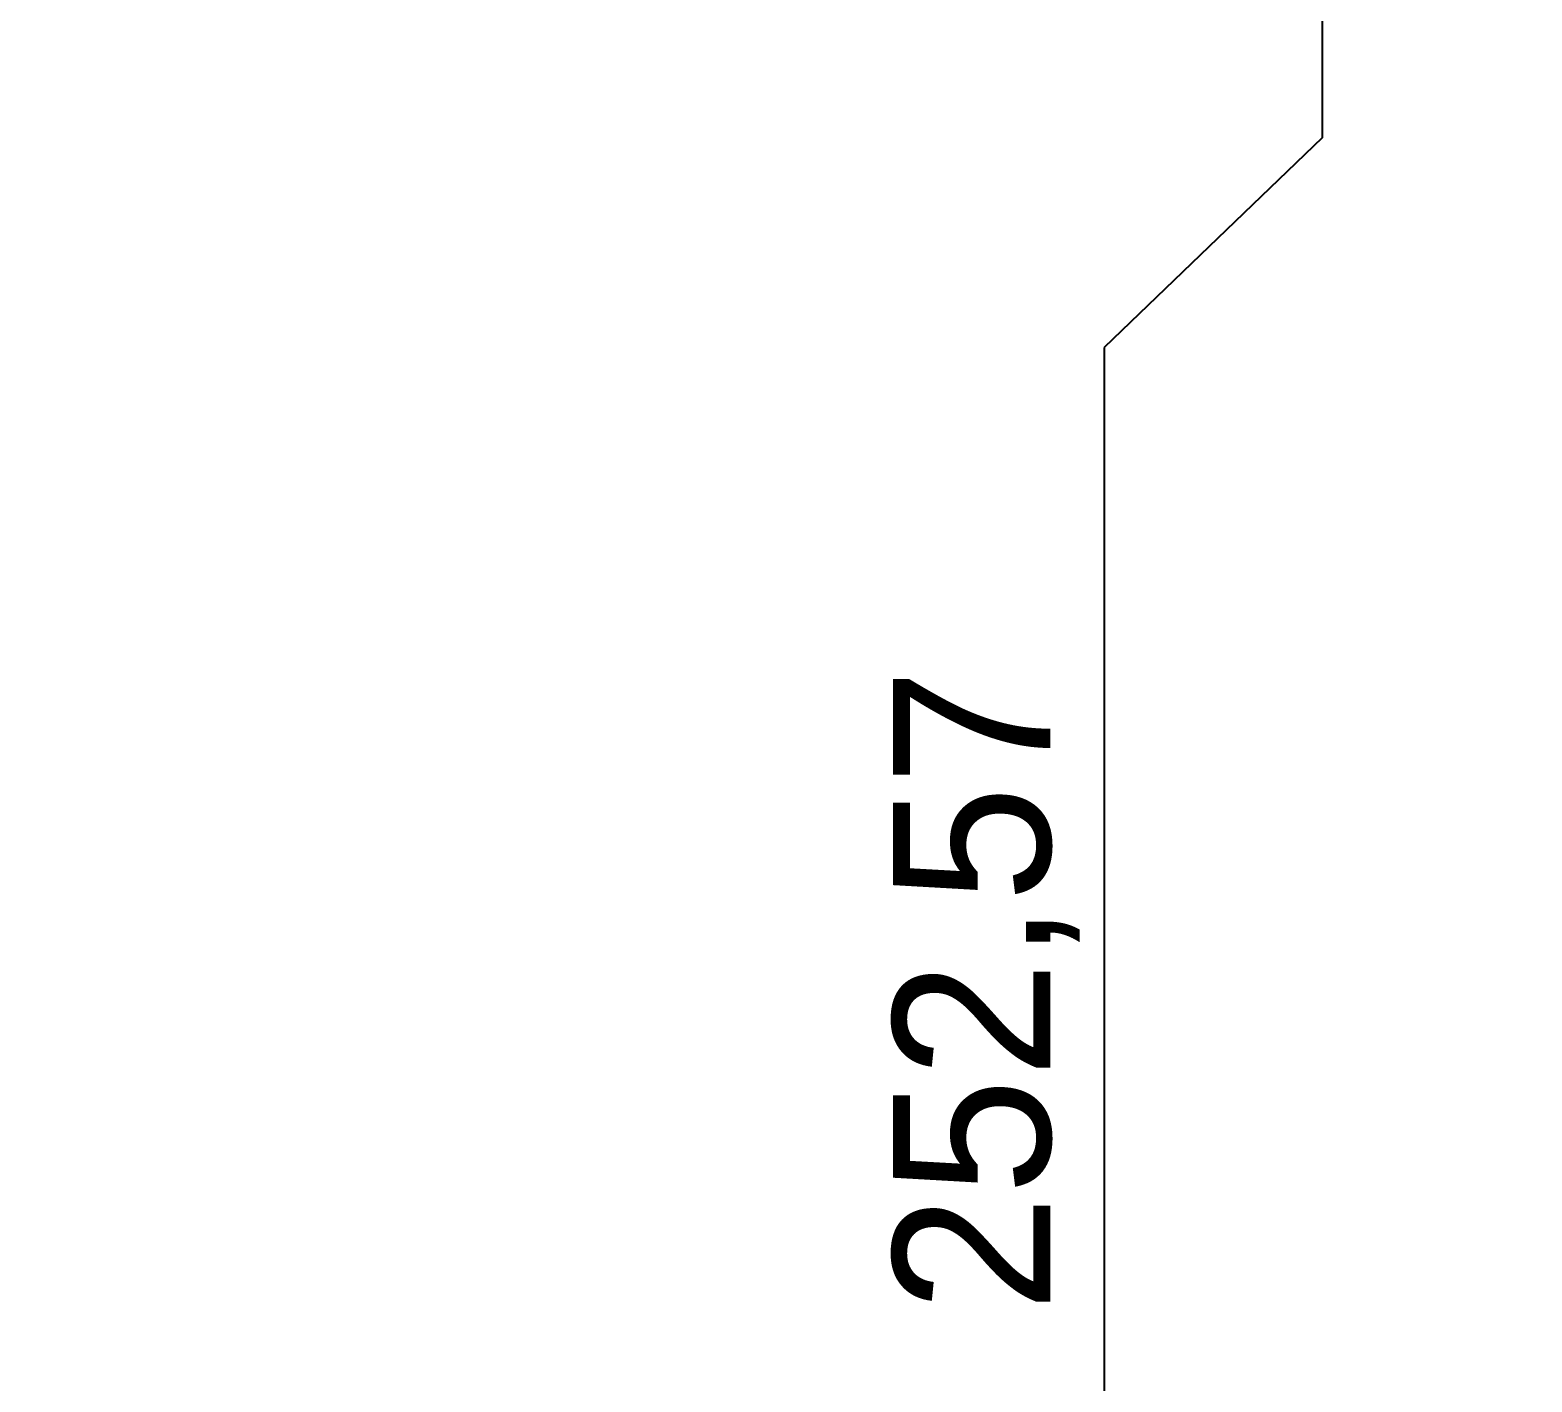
# Model space of a CAD drawing. Header units: millimetres. Extents: x -64 to 530, y -86 to 334.
# Drawn here: x 227.94 to 256.57, y -26.5 to -0.73 of the extents above; entities that cross this region are included whole.
import ezdxf

# ---------------------------------------------------------------- set-up
doc = ezdxf.new("R2010")
doc.units = ezdxf.units.MM
doc.header["$PDSIZE"] = -1
doc.dimstyles.new('ISO-25', dxfattribs={"dimtxt": 2.5, "dimasz": 2.5, "dimexe": 1.25, "dimexo": 0.625, "dimtad": 1, "dimtxsty": 'Standard', "dimcen": 2.5, "dimadec": 0, "dimazin": 0, "dimtfac": 1, "dimtmove": 0, "dimatfit": 3, "dimfxl": 0, "dimarcsym": 0})

# ---------------------------------------------------------------- blocks, each defined once
blk = doc.blocks.new('*D67')
at = {"color": 0, "lineweight": -2}
for p, q in [((425.45, 5.85), (425.45, 2.35)), ((425.45, 2.35), (422.167, 0.028)), ((422.167, 0.028), (422.167, -19.972))]:
    blk.add_line(p, q, dxfattribs=at)
at = {"layer": 'Defpoints', "color": 0}
for p in [(425.45, 6.35), (0, 0), (422.167, -3.972)]:
    blk.add_point(p, dxfattribs=at)
at = {"color": 0, "insert": (419.917, -12.222), "char_height": 3, "attachment_point": 5, "rotation": 90}
blk.add_mtext('425,45', dxfattribs=at)
blk = doc.blocks.new('*D69')
at = {"color": 0, "lineweight": -2}
for p, q in [((285.75, 5.85), (285.75, -2.369)), ((285.75, -2.369), (282.728, -6.369)), ((282.728, -6.369), (282.728, -26.369))]:
    blk.add_line(p, q, dxfattribs=at)
at = {"layer": 'Defpoints', "color": 0}
for p in [(285.75, 6.35), (0, 0), (282.728, -10.369)]:
    blk.add_point(p, dxfattribs=at)
at = {"color": 0, "insert": (280.478, -18.619), "char_height": 3, "attachment_point": 5, "rotation": 90}
blk.add_mtext('285,75', dxfattribs=at)
blk = doc.blocks.new('*D108')
at = {"color": 0, "lineweight": -2}
for p, q in [((399.27, 34.77), (399.27, 4.758)), ((399.27, 4.758), (397.293, 0.758)), ((397.293, 0.758), (397.293, -19.242))]:
    blk.add_line(p, q, dxfattribs=at)
at = {"layer": 'Defpoints', "color": 0}
for p in [(399.27, 35.27), (0, 0), (397.293, -3.242)]:
    blk.add_point(p, dxfattribs=at)
at = {"color": 0, "insert": (395.043, -11.492), "char_height": 3, "attachment_point": 5, "rotation": 90}
blk.add_mtext('399,27', dxfattribs=at)
blk = doc.blocks.new('*D109')
at = {"color": 0, "lineweight": -2}
for p, q in [((325.92, 34.77), (325.92, -3.006)), ((325.92, -3.006), (321.535, -7.006)), ((321.535, -7.006), (321.535, -27.006))]:
    blk.add_line(p, q, dxfattribs=at)
at = {"layer": 'Defpoints', "color": 0}
for p in [(325.92, 35.27), (0, 0), (321.535, -11.006)]:
    blk.add_point(p, dxfattribs=at)
at = {"color": 0, "insert": (319.285, -19.256), "char_height": 3, "attachment_point": 5, "rotation": 90}
blk.add_mtext('325,92', dxfattribs=at)
blk = doc.blocks.new('*D110')
at = {"color": 0, "lineweight": -2}
for p, q in [((252.57, 34.77), (252.57, -2.787)), ((252.57, -2.787), (248.417, -6.787)), ((248.417, -6.787), (248.417, -26.787))]:
    blk.add_line(p, q, dxfattribs=at)
at = {"layer": 'Defpoints', "color": 0}
for p in [(252.57, 35.27), (0, 0), (248.417, -10.787)]:
    blk.add_point(p, dxfattribs=at)
at = {"color": 0, "insert": (246.167, -19.037), "char_height": 3, "attachment_point": 5, "rotation": 90}
blk.add_mtext('252,57', dxfattribs=at)

msp = doc.modelspace()

# ---------------------------------------------------------------- dimensions: what is measured, and where the dimension line sits
for feature_location, offset, picture, middle in [((399.27, 35.27), (-1.977, -38.512), '*D108', (395.043, -11.492)), ((325.92, 35.27), (-4.385, -46.276), '*D109', (319.285, -19.256)), ((252.57, 35.27), (-4.153, -46.057), '*D110', (246.167, -19.037)), ((425.45, 6.35), (-3.283, -10.322), '*D67', (419.917, -12.222)), ((285.75, 6.35), (-3.022, -16.719), '*D69', (280.478, -18.619))]:
    dim = msp.add_ordinate_dim(feature_location=feature_location, offset=offset, dtype=1, origin=(0, 0), dimstyle='ISO-25', override={"dimtxt": 3, "dimasz": 2, "dimexe": 0.5, "dimexo": 0.5, "dimgap": 0.5, "dimzin": 0, "dimadec": 2, "dimtzin": 0})
    dim.commit()
    dim.dimension.update_dxf_attribs({"geometry": picture, "text_midpoint": middle})

doc.saveas('drawing.dxf')
